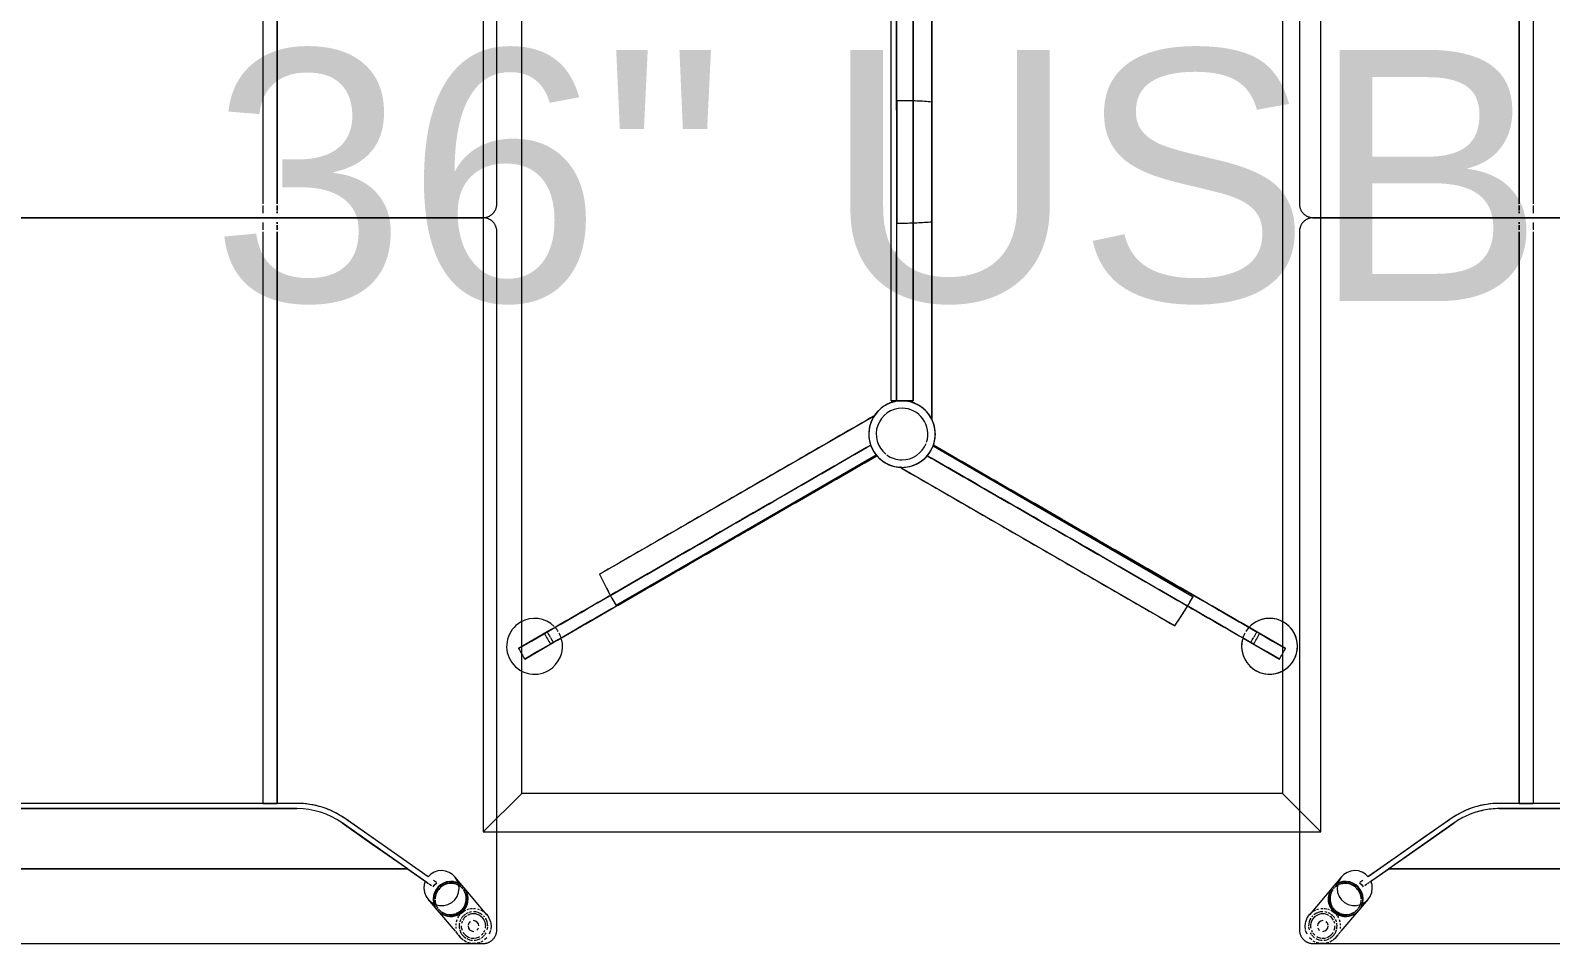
# Model space of a CAD drawing. Header units: inches. Extents: x -2349 to 1043, y -456 to 2193.
# Drawn here: x 753.6 to 808, y -105.2 to -72.5 of the extents above; entities that cross this region are included whole.
import ezdxf

# ---------------------------------------------------------------- set-up
doc = ezdxf.new("R2010")
doc.units = ezdxf.units.IN
doc.header["$MEASUREMENT"] = 0
doc.layers.add('A-ANNO-NOTE', color=131, linetype='Continuous', lineweight=30)
doc.layers.add('I-FURN', color=30, linetype='Continuous', lineweight=9)
doc.styles.add('Swis721 Lt BT', font='swissl.ttf', dxfattribs={"height": 9})

# ---------------------------------------------------------------- blocks, each defined once
blk = doc.blocks.new('HighTower_Tombolo_2SeatSofa - HT3620-V66-7TH FLOOR POWER _ SIGNAL')
at = {"layer": 'I-FURN'}
for p, q in [((-0.5, 13.752), (-25.5, 13.752)), ((22, 13.752), (0.5, 13.752)), ((25.5, 13.752), (22, 13.752)), ((0, 13.252), (0, 13.272)), ((0, 13.258), (0, 13.252)), ((0, 13.252), (0, -4.748)), ((0, -4.748), (0, 13.252)), ((24.966, 13.394), (24.004, 12.58)), ((24.757, 13.059), (24.777, 13.124)), ((24.793, 13.163), (24.841, 13.252)), ((24.889, 13.318), (24.951, 13.382)), ((24.951, 13.382), (25.01, 13.429)), ((25.275, 13.538), (25.369, 13.546)), ((25.369, 13.546), (25.5, 13.535)), ((25.528, 13.529), (25.663, 13.479)), ((25.788, 13.395), (25.866, 13.313)), ((25.907, 13.254), (25.944, 13.185)), ((25.959, 13.149), (25.989, 13.046)), ((26, -4.748), (26, 13.252)), ((23.991, 12.568), (23.61, 12.246)), ((24.041, 12.536), (24.027, 12.525)), ((24.739, 12.915), (24.743, 12.984)), ((24.78, 12.685), (24.759, 12.749)), ((24.85, 12.552), (24.799, 12.641)), ((24.925, 12.465), (24.852, 12.551)), ((25.874, 12.547), (25.788, 12.453)), ((25.944, 12.668), (25.889, 12.568)), ((25.989, 12.808), (25.959, 12.703)), ((25.996, 13.003), (25.996, 12.851)), ((24.812, 11.626), (25.559, 12.259)), ((25.008, 12.396), (24.951, 12.44)), ((25.076, 12.356), (25.018, 12.39)), ((25.219, 12.304), (25.135, 12.33)), ((25.336, 12.289), (25.279, 12.294)), ((25.459, 12.296), (25.394, 12.289)), ((25.569, 12.267), (25.676, 12.358)), ((25.681, 12.362), (25.773, 12.441)), ((25.771, 12.439), (25.682, 12.376)), ((25.788, 12.453), (25.773, 12.441)), ((23.816, 11.591), (23.741, 11.484)), ((23.816, 11.591), (23.741, 11.484)), ((24.418, 11.292), (24.798, 11.615)), ((24.762, 11.658), (24.775, 11.67)), ((23.603, 11.286), (21.521, 8.313)), ((23.603, 11.286), (22.845, 10.203)), ((23.073, 10.203), (23.798, 11.238)), ((23.317, 10.552), (23.763, 11.188)), ((23.763, 11.188), (23.798, 11.238)), ((23.806, 11.249), (23.847, 11.308)), ((23.806, 11.25), (23.847, 11.308)), ((23.863, 11.331), (23.915, 11.406)), ((23.863, 11.331), (23.916, 11.406)), ((23.317, 10.552), (21.674, 8.205)), ((23.317, -4.81), (23.317, 10.552)), ((23.317, 10.552), (23.317, -4.81)), ((21.562, 8.372), (21.521, 8.313)), ((21.674, 8.205), (21.791, 8.372)), ((20.978, 6.592), (20.978, -4.81)), ((20.978, 6.592), (20.978, 5.879)), ((21.166, -4.81), (21.166, 6.592)), ((21.166, 6.592), (21.166, -4.81)), ((-20.978, 5.879), (-0.5, 5.879)), ((-0.5, 5.879), (-20.978, 5.879)), ((-0.437, 5.879), (-0.262, 5.879)), ((-0.262, 5.879), (-0.437, 5.879)), ((-0.219, 5.879), (-0.165, 5.879)), ((-0.165, 5.879), (-0.219, 5.879)), ((0.165, 5.879), (0.219, 5.879)), ((0.219, 5.879), (0.165, 5.879)), ((0.262, 5.879), (0.438, 5.879)), ((0.438, 5.879), (0.262, 5.879)), ((0.5, 5.879), (20.978, 5.879)), ((20.978, 5.879), (0.5, 5.879)), ((20.978, 5.879), (20.978, 5.379)), ((20.978, 5.879), (20.978, 5.379)), ((20.978, 5.379), (20.978, 5.879)), ((-0.5, 5.379), (-20.978, 5.379)), ((-0.5, 5.379), (-20.978, 5.379)), ((-0.168, 5.379), (-0.437, 5.379)), ((-0.168, 5.379), (-0.437, 5.379)), ((0.438, 5.379), (0.168, 5.379)), ((0.438, 5.379), (0.168, 5.379)), ((20.978, 5.379), (0.5, 5.379)), ((20.978, 5.379), (0.5, 5.379)), ((20.978, 5.379), (20.978, -3.875))]:
    blk.add_line(p, q, dxfattribs=at)
at = {"layer": 'I-FURN', "flags": 128}
for points in [[(0, 13.272), (-0.002, 13.292), (-0.004, 13.312), (-0.006, 13.332), (-0.01, 13.352), (-0.014, 13.371), (-0.019, 13.391), (-0.025, 13.41), (-0.032, 13.429), (-0.039, 13.447), (-0.048, 13.465), (-0.057, 13.483), (-0.066, 13.501), (-0.076, 13.518), (-0.087, 13.535), (-0.099, 13.551), (-0.111, 13.567), (-0.124, 13.582), (-0.138, 13.597), (-0.152, 13.611), (-0.166, 13.625), (-0.181, 13.638), (-0.197, 13.65), (-0.213, 13.662), (-0.23, 13.673), (-0.247, 13.684), (-0.264, 13.693), (-0.282, 13.702), (-0.3, 13.711), (-0.319, 13.718), (-0.338, 13.725), (-0.357, 13.731), (-0.376, 13.737), (-0.395, 13.741), (-0.415, 13.745), (-0.435, 13.748), (-0.455, 13.75), (-0.475, 13.752), (-0.495, 13.752), (-0.5, 13.752)], [(0.5, 13.752), (0.48, 13.752), (0.46, 13.751), (0.44, 13.749), (0.42, 13.746), (0.401, 13.742), (0.381, 13.738), (0.362, 13.733), (0.343, 13.727), (0.324, 13.72), (0.305, 13.713), (0.287, 13.705), (0.269, 13.696), (0.252, 13.686), (0.234, 13.676), (0.218, 13.665), (0.201, 13.653), (0.186, 13.641), (0.17, 13.628), (0.156, 13.615), (0.141, 13.601), (0.128, 13.586), (0.115, 13.571), (0.102, 13.555), (0.09, 13.539), (0.079, 13.523), (0.069, 13.506), (0.059, 13.488), (0.05, 13.47), (0.042, 13.452), (0.034, 13.434), (0.027, 13.415), (0.021, 13.396), (0.016, 13.376), (0.011, 13.357), (0.007, 13.337), (0.004, 13.318), (0.002, 13.298), (0.001, 13.278), (0, 13.258)], [(26, 13.252), (26, 13.272), (25.998, 13.292), (25.996, 13.312), (25.994, 13.332), (25.99, 13.352), (25.986, 13.371), (25.981, 13.391), (25.975, 13.41), (25.968, 13.429), (25.961, 13.447), (25.952, 13.465), (25.943, 13.483), (25.934, 13.501), (25.924, 13.518), (25.913, 13.535), (25.901, 13.551), (25.889, 13.567), (25.876, 13.582), (25.862, 13.597), (25.848, 13.611), (25.834, 13.625), (25.819, 13.638), (25.803, 13.65), (25.787, 13.662), (25.77, 13.673), (25.753, 13.684), (25.736, 13.693), (25.718, 13.702), (25.7, 13.711), (25.681, 13.718), (25.662, 13.725), (25.643, 13.731), (25.624, 13.737), (25.605, 13.741), (25.585, 13.745), (25.565, 13.748), (25.545, 13.75), (25.525, 13.752), (25.505, 13.752), (25.5, 13.752)], [(25.013, 13.431), (25.076, 13.47), (25.219, 13.526), (25.268, 13.537)], [(24.754, 12.771), (24.743, 12.832), (24.74, 12.876)], [(24.014, 12.398), (23.876, 12.381), (23.744, 12.334), (23.626, 12.259), (23.526, 12.161), (23.45, 12.043), (23.402, 11.912), (23.383, 11.775), (23.396, 11.637), (23.438, 11.505), (23.508, 11.386), (23.603, 11.286)], [(24.014, 11.14), (24.165, 11.161), (24.307, 11.217), (24.432, 11.305), (24.533, 11.42), (24.604, 11.555), (24.64, 11.703), (24.64, 11.855), (24.604, 12.001), (24.533, 12.134), (24.432, 12.246), (24.307, 12.331), (24.165, 12.382), (24.014, 12.398)], [(23.962, 11.472), (23.886, 11.529), (23.82, 11.597)], [(23.763, 11.188), (23.886, 11.151), (24.014, 11.14)], [(22.845, 10.203), (22.205, 9.29), (21.562, 8.372)], [(21.791, 8.372), (22.434, 9.29), (23.073, 10.203)]]:
    blk.add_lwpolyline(points, dxfattribs=at)
at = {"layer": 'I-FURN'}
for centre, radius, start, end in [((25.369, 12.914), 0.511, 141.7483, 180), ((25.369, 12.914), 0.511, 141.7483, 180), ((25.369, 12.914), 0.437, 101.2053, 210), ((25.369, 12.914), 0.511, 128.7494, 135), ((25.369, 12.914), 0.511, 128.7494, 135), ((25.369, 12.914), 0.511, 90, 123.1414), ((25.369, 12.914), 0.511, 90, 123.1414), ((25.369, 12.914), 0.193, 90, 180), ((25.369, 12.914), 0.193, 90, 180), ((25.369, 12.914), 0.437, 90, 99.8313), ((25.369, 12.914), 0.437, 80.1687, 90), ((25.369, 12.914), 0.511, 73.7554, 86.029), ((25.369, 12.914), 0.511, 73.7554, 86.029), ((25.369, 12.914), 0.193, 37.8855, 68.3404), ((25.369, 12.914), 0.193, 37.8855, 68.3404), ((25.369, 12.914), 0.437, 59.3906, 69.2985), ((25.369, 12.914), 0.511, 53.0314, 61.7672), ((25.369, 12.914), 0.511, 53.0314, 61.7672), ((25.369, 12.914), 0.437, 41.42, 54.3222), ((25.369, 12.914), 0.511, 45, 50.6108), ((25.369, 12.914), 0.511, 45, 50.6108), ((25.369, 12.914), 0.437, 8.9324, 30), ((25.369, 12.914), 0.511, 34.981, 42.1316), ((25.369, 12.914), 0.511, 34.981, 42.1316), ((25.369, 12.914), 0.511, 16.0727, 29.745), ((25.369, 12.914), 0.511, 16.0727, 29.745), ((25.369, 12.914), 0.511, 188.099, 198.1111), ((25.369, 12.914), 0.511, 188.099, 198.1111), ((25.369, 12.914), 0.511, 201.5585, 212.1803), ((25.369, 12.914), 0.511, 201.5585, 212.1803), ((25.369, 12.914), 0.511, 214.5235, 225), ((25.369, 12.914), 0.511, 214.5235, 225), ((25.369, 12.914), 0.437, 215.7087, 241.5568), ((25.369, 12.914), 0.511, 226.662, 238.581), ((25.369, 12.914), 0.511, 226.662, 238.581), ((25.369, 12.914), 0.193, 216.5863, 260.7202), ((25.369, 12.914), 0.193, 216.5863, 260.7202), ((25.369, 12.914), 0.193, 270, 359.504), ((25.369, 12.914), 0.193, 270, 359.504), ((25.369, 12.914), 0.437, 301.2766, 318.58), ((25.369, 12.914), 0.511, 308.6473, 329.2594), ((25.369, 12.914), 0.511, 308.6473, 329.2594), ((25.369, 12.914), 0.437, 319.1346, 340.5537), ((25.369, 12.914), 0.437, 345.702, 4.5488), ((25.369, 12.914), 0.511, 332.2465, 356.3679), ((25.369, 12.914), 0.511, 332.2465, 356.3679), ((25.369, 12.914), 0.511, 2.6641, 14.2979), ((25.369, 12.914), 0.511, 2.6641, 14.2979), ((25.369, 12.914), 0.511, 242.3118, 253.4372), ((25.369, 12.914), 0.511, 242.3118, 253.4372), ((25.369, 12.914), 0.437, 247.4193, 258.8401), ((25.369, 12.914), 0.511, 258.2162, 268.3128), ((25.369, 12.914), 0.511, 258.2162, 268.3128), ((25.369, 12.914), 0.437, 270, 290.7015), ((25.369, 12.914), 0.511, 270, 282.2827), ((25.369, 12.914), 0.511, 270, 282.2827), ((25.369, 12.914), 0.511, 286.2446, 293.661), ((25.369, 12.914), 0.511, 286.2446, 293.661), ((25.369, 12.914), 0.511, 294.6262, 308.1211), ((25.369, 12.914), 0.511, 294.6262, 308.1211), ((23.978, 6.592), 3, 145, 180), ((23.978, 6.592), 2.812, 145, 180), ((23.978, 6.592), 2.812, 145, 180), ((23.978, 6.592), 3, 145, 156.6667), ((23.978, 6.592), 3, 156.6667, 180)]:
    blk.add_arc(centre, radius, start, end, dxfattribs=at)
for centre, major_axis, start_param, end_param in [((24.394, 12.092), (-0.404, 0.477), 0.090235, 0.176617), ((24.394, 12.092), (-0.404, 0.477), 5.588023, 6.373421), ((24.408, 12.103), (-0.404, 0.477), 0, 0.090235), ((24.408, 12.103), (-0.404, 0.477), 5.588023, 6.283185), ((24.408, 12.103), (-0.367, 0.433), 0, 0.090235), ((24.394, 12.092), (-0.367, 0.433), 5.588023, 6.203581), ((24.408, 12.103), (-0.367, 0.433), 5.588023, 6.204278), ((24.394, 12.092), (-0.404, 0.477), 3.231828, 5.588023), ((24.394, 12.092), (-0.367, 0.433), 5.487352, 5.588023), ((24.408, 12.103), (-0.404, 0.477), 3.231828, 5.588023), ((24.408, 12.103), (-0.367, 0.433), 5.479416, 5.588023), ((24.394, 12.092), (-0.367, 0.433), 5.273098, 5.460273), ((24.408, 12.103), (-0.367, 0.433), 5.264608, 5.460592), ((24.394, 12.092), (-0.367, 0.433), 5.050468, 5.237151), ((24.408, 12.103), (-0.367, 0.433), 5.043978, 5.23962), ((24.394, 12.092), (-0.367, 0.433), 4.822752, 5.011579), ((24.408, 12.103), (-0.367, 0.433), 4.819813, 5.016945), ((24.394, 12.092), (-0.404, 0.477), 0.656157, 0.875634), ((24.394, 12.092), (-0.404, 0.477), 0.909427, 2.44643), ((24.408, 12.103), (-0.404, 0.477), 0.691956, 0.875634), ((24.408, 12.103), (-0.404, 0.477), 0.875634, 2.44643), ((24.394, 12.092), (-0.404, 0.477), 0.382364, 0.623225), ((24.408, 12.103), (-0.404, 0.477), 0.41795, 0.656688), ((24.394, 12.092), (-0.367, 0.433), 0.738413, 1.601178), ((24.394, 12.092), (-0.367, 0.433), 0.435652, 0.686089), ((24.408, 12.103), (-0.367, 0.433), 0.777808, 0.875634), ((24.408, 12.103), (-0.367, 0.433), 0.898356, 1.657835), ((24.408, 12.103), (-0.367, 0.433), 0.474812, 0.722913), ((24.394, 12.092), (-0.404, 0.477), 0.230177, 0.326184), ((24.408, 12.103), (-0.404, 0.477), 0.235754, 0.326978), ((24.394, 12.092), (-0.367, 0.433), 0.166521, 0.415666), ((24.408, 12.103), (-0.367, 0.433), 0.171486, 0.452287), ((24.394, 12.092), (-0.367, 0.433), 0, 0.090235), ((24.394, 12.092), (-0.367, 0.433), 4.406863, 4.786184), ((24.408, 12.103), (-0.367, 0.433), 4.398106, 4.794783), ((24.394, 12.092), (-0.367, 0.433), 3.405917, 4.152128), ((24.394, 12.092), (-0.367, 0.433), 4.183702, 4.372562), ((24.408, 12.103), (-0.367, 0.433), 4.177275, 4.375076), ((24.408, 12.103), (-0.367, 0.433), 3.659511, 3.82876), ((24.408, 12.103), (-0.367, 0.433), 3.91525, 4.156076), ((24.408, 12.103), (-0.367, 0.433), 1.661032, 2.419186), ((24.394, 12.092), (-0.367, 0.433), 1.727795, 2.44643), ((24.394, 12.092), (-0.404, 0.477), 2.44643, 2.559139), ((24.408, 12.103), (-0.404, 0.477), 2.44643, 2.529093), ((24.408, 12.103), (-0.367, 0.433), 2.499957, 2.686776), ((24.394, 12.092), (-0.367, 0.433), 2.534061, 2.77677), ((24.408, 12.103), (-0.404, 0.477), 2.549159, 2.884635), ((24.394, 12.092), (-0.404, 0.477), 2.577771, 2.892891), ((24.408, 12.103), (-0.367, 0.433), 2.832991, 2.933813), ((24.394, 12.092), (-0.367, 0.433), 2.859182, 2.945464), ((24.394, 12.092), (-0.367, 0.433), 2.97807, 3.081471), ((24.408, 12.103), (-0.367, 0.433), 2.972225, 3.069886), ((24.394, 12.092), (-0.404, 0.477), 2.954906, 3.11446), ((24.408, 12.103), (-0.404, 0.477), 2.949802, 3.116195), ((24.394, 12.092), (-0.367, 0.433), 3.141593, 3.349499), ((24.408, 12.103), (-0.367, 0.433), 3.141593, 3.231828), ((24.394, 12.092), (-0.404, 0.477), 3.141593, 3.231828), ((24.408, 12.103), (-0.367, 0.433), 3.231828, 3.364435), ((24.408, 12.103), (-0.404, 0.477), 3.141593, 3.231828), ((24.408, 12.103), (-0.367, 0.433), 3.411834, 3.575747)]:
    blk.add_ellipse(centre, major_axis=major_axis, ratio=0.984702, start_param=start_param, end_param=end_param, dxfattribs=at)
blk = doc.blocks.new('HighTower_Tombolo_2SeatSofa - HT3620-V67-7TH FLOOR POWER _ SIGNAL')
at = {"layer": 'I-FURN'}
for p, q in [((0, 4.748), (0, -12.987)), ((0, -12.987), (0, 4.748)), ((20.978, 4.81), (20.978, -6.592)), ((21.166, 4.81), (21.166, -6.592)), ((21.166, -6.592), (21.166, 4.81)), ((23.317, -10.552), (23.317, 4.81)), ((23.317, 4.81), (23.317, -10.552)), ((26, -13.252), (26, 4.748)), ((20.978, 3.875), (20.978, -5.379)), ((-20.978, -5.379), (-0.5, -5.379)), ((-20.978, -5.379), (-0.5, -5.379)), ((-0.437, -5.379), (-0.168, -5.379)), ((-0.437, -5.379), (-0.168, -5.379)), ((0.168, -5.379), (0.438, -5.379)), ((0.168, -5.379), (0.438, -5.379)), ((0.5, -5.379), (20.978, -5.379)), ((0.5, -5.379), (20.978, -5.379)), ((20.978, -5.379), (20.978, -5.879)), ((20.978, -5.879), (20.978, -5.379)), ((20.978, -5.379), (20.978, -5.879)), ((-0.5, -5.879), (-20.978, -5.879)), ((-20.978, -5.879), (-0.5, -5.879)), ((-0.262, -5.879), (-0.437, -5.879)), ((-0.437, -5.879), (-0.262, -5.879)), ((-0.165, -5.879), (-0.219, -5.879)), ((-0.219, -5.879), (-0.165, -5.879)), ((0.219, -5.879), (0.165, -5.879)), ((0.165, -5.879), (0.219, -5.879)), ((0.438, -5.879), (0.262, -5.879)), ((0.262, -5.879), (0.438, -5.879)), ((20.978, -5.879), (0.5, -5.879)), ((0.5, -5.879), (20.978, -5.879)), ((20.978, -5.879), (20.978, -6.592)), ((21.521, -8.313), (23.603, -11.286)), ((21.521, -8.313), (21.562, -8.372)), ((21.674, -8.205), (23.317, -10.552)), ((21.791, -8.372), (21.674, -8.205)), ((22.845, -10.203), (23.586, -11.262)), ((23.798, -11.238), (23.073, -10.203)), ((23.763, -11.188), (23.317, -10.552)), ((23.798, -11.238), (23.763, -11.188)), ((23.847, -11.308), (23.814, -11.262)), ((23.847, -11.308), (23.815, -11.262)), ((23.915, -11.406), (23.863, -11.331)), ((23.916, -11.406), (23.863, -11.331)), ((24.798, -11.615), (24.418, -11.292)), ((23.741, -11.484), (23.816, -11.591)), ((23.741, -11.484), (23.816, -11.591)), ((24.775, -11.67), (24.762, -11.658)), ((25.559, -12.259), (24.812, -11.626)), ((23.61, -12.246), (23.991, -12.568)), ((24.027, -12.525), (24.041, -12.536)), ((24.852, -12.551), (24.925, -12.465)), ((24.951, -12.44), (25.008, -12.396)), ((25.018, -12.39), (25.076, -12.356)), ((25.135, -12.33), (25.219, -12.304)), ((25.279, -12.294), (25.336, -12.289)), ((25.394, -12.289), (25.459, -12.296)), ((25.676, -12.358), (25.569, -12.267)), ((25.773, -12.441), (25.681, -12.362)), ((25.682, -12.376), (25.771, -12.439)), ((25.773, -12.441), (25.788, -12.453)), ((25.788, -12.453), (25.874, -12.547)), ((0, -12.987), (0, -13.252)), ((0, -13.252), (0, -12.987)), ((24.004, -12.58), (24.966, -13.394)), ((24.743, -12.984), (24.739, -12.915)), ((24.74, -12.876), (24.743, -12.832)), ((24.743, -12.832), (24.754, -12.771)), ((24.777, -13.124), (24.757, -13.059)), ((24.759, -12.749), (24.78, -12.685)), ((24.799, -12.641), (24.85, -12.552)), ((25.889, -12.568), (25.944, -12.668)), ((25.959, -12.703), (25.989, -12.808)), ((25.989, -13.046), (25.959, -13.149)), ((25.996, -12.851), (25.996, -13.003)), ((24.841, -13.252), (24.793, -13.163)), ((24.951, -13.382), (24.889, -13.318)), ((25.01, -13.429), (24.951, -13.382)), ((25.369, -13.546), (25.275, -13.538)), ((25.5, -13.535), (25.369, -13.546)), ((25.663, -13.479), (25.528, -13.529)), ((25.866, -13.313), (25.788, -13.395)), ((25.944, -13.185), (25.907, -13.254)), ((-25.5, -13.752), (-0.5, -13.752)), ((0.5, -13.752), (22, -13.752)), ((22, -13.752), (25.5, -13.752))]:
    blk.add_line(p, q, dxfattribs=at)
at = {"layer": 'I-FURN', "flags": 128}
for points in [[(21.562, -8.372), (22.205, -9.29), (22.845, -10.203)], [(23.073, -10.203), (22.434, -9.29), (21.791, -8.372)], [(23.603, -11.286), (23.508, -11.386), (23.438, -11.505), (23.396, -11.637), (23.383, -11.775), (23.402, -11.912), (23.45, -12.043), (23.526, -12.161), (23.626, -12.259), (23.744, -12.334), (23.876, -12.381), (24.014, -12.398)], [(24.014, -11.14), (23.886, -11.151), (23.763, -11.188)], [(24.014, -12.398), (24.165, -12.382), (24.307, -12.331), (24.432, -12.246), (24.533, -12.134), (24.604, -12.001), (24.64, -11.855), (24.64, -11.703), (24.604, -11.555), (24.533, -11.42), (24.432, -11.305), (24.307, -11.217), (24.165, -11.161), (24.014, -11.14)], [(23.82, -11.597), (23.886, -11.529), (23.962, -11.472)], [(-0.5, -13.752), (-0.48, -13.752), (-0.46, -13.751), (-0.44, -13.749), (-0.42, -13.746), (-0.401, -13.742), (-0.381, -13.738), (-0.362, -13.733), (-0.343, -13.727), (-0.324, -13.72), (-0.305, -13.713), (-0.287, -13.705), (-0.269, -13.696), (-0.252, -13.686), (-0.234, -13.676), (-0.218, -13.665), (-0.201, -13.653), (-0.186, -13.641), (-0.17, -13.628), (-0.156, -13.615), (-0.141, -13.601), (-0.128, -13.586), (-0.115, -13.571), (-0.102, -13.555), (-0.09, -13.539), (-0.079, -13.523), (-0.069, -13.506), (-0.059, -13.488), (-0.05, -13.47), (-0.042, -13.452), (-0.034, -13.434), (-0.027, -13.415), (-0.021, -13.396), (-0.016, -13.376), (-0.011, -13.357), (-0.007, -13.337), (-0.004, -13.318), (-0.002, -13.298), (-0.001, -13.278), (0, -13.258), (0, -13.252)], [(0, -13.252), (0, -13.272), (0.002, -13.292), (0.004, -13.312), (0.006, -13.332), (0.01, -13.352), (0.014, -13.371), (0.019, -13.391), (0.025, -13.41), (0.032, -13.429), (0.039, -13.447), (0.048, -13.465), (0.057, -13.483), (0.066, -13.501), (0.076, -13.518), (0.087, -13.535), (0.099, -13.551), (0.111, -13.567), (0.124, -13.582), (0.138, -13.597), (0.152, -13.611), (0.166, -13.625), (0.181, -13.638), (0.197, -13.65), (0.213, -13.662), (0.23, -13.673), (0.247, -13.684), (0.264, -13.693), (0.282, -13.702), (0.3, -13.711), (0.319, -13.718), (0.338, -13.725), (0.357, -13.731), (0.376, -13.737), (0.395, -13.741), (0.415, -13.745), (0.435, -13.748), (0.455, -13.75), (0.475, -13.752), (0.495, -13.752), (0.5, -13.752)], [(25.268, -13.537), (25.219, -13.526), (25.076, -13.47), (25.013, -13.431)], [(25.5, -13.752), (25.52, -13.752), (25.54, -13.751), (25.56, -13.749), (25.58, -13.746), (25.599, -13.742), (25.619, -13.738), (25.638, -13.733), (25.657, -13.727), (25.676, -13.72), (25.695, -13.713), (25.713, -13.705), (25.731, -13.696), (25.748, -13.686), (25.766, -13.676), (25.782, -13.665), (25.799, -13.653), (25.814, -13.641), (25.83, -13.628), (25.844, -13.615), (25.859, -13.601), (25.872, -13.586), (25.885, -13.571), (25.898, -13.555), (25.91, -13.539), (25.921, -13.523), (25.931, -13.506), (25.941, -13.488), (25.95, -13.47), (25.958, -13.452), (25.966, -13.434), (25.973, -13.415), (25.979, -13.396), (25.984, -13.376), (25.989, -13.357), (25.993, -13.337), (25.996, -13.318), (25.998, -13.298), (25.999, -13.278), (26, -13.258), (26, -13.252)]]:
    blk.add_lwpolyline(points, dxfattribs=at)
at = {"layer": 'I-FURN'}
for centre, radius, start, end in [((23.978, -6.592), 3, 180, 215), ((23.978, -6.592), 3, 180, 191.6667), ((23.978, -6.592), 2.813, 180, 203.3333), ((23.978, -6.592), 2.813, 180, 191.6667), ((23.978, -6.592), 3, 191.6667, 215), ((23.978, -6.592), 2.813, 191.6667, 203.3333), ((23.978, -6.592), 2.812, 203.3333, 215), ((23.978, -6.592), 2.813, 203.3333, 215), ((25.369, -12.914), 0.511, 121.419, 133.338), ((25.369, -12.914), 0.511, 121.419, 133.338), ((25.369, -12.914), 0.511, 106.5628, 117.6882), ((25.369, -12.914), 0.511, 106.5628, 117.6882), ((25.369, -12.914), 0.437, 101.1599, 112.5807), ((25.369, -12.914), 0.511, 91.6872, 101.7838), ((25.369, -12.914), 0.511, 91.6872, 101.7838), ((25.369, -12.914), 0.511, 77.7173, 90), ((25.369, -12.914), 0.511, 77.7173, 90), ((25.369, -12.914), 0.437, 69.2985, 90), ((25.369, -12.914), 0.511, 66.339, 73.7554), ((25.369, -12.914), 0.511, 66.339, 73.7554), ((25.369, -12.914), 0.511, 51.8789, 65.3738), ((25.369, -12.914), 0.511, 51.8789, 65.3738), ((25.369, -12.914), 0.511, 45, 51.3527), ((25.369, -12.914), 0.511, 45, 51.3527), ((25.369, -12.914), 0.511, 180, 218.2517), ((25.369, -12.914), 0.511, 180, 218.2517), ((25.369, -12.914), 0.511, 161.8889, 171.901), ((25.369, -12.914), 0.511, 161.8889, 171.901), ((25.369, -12.914), 0.511, 147.8197, 158.4415), ((25.369, -12.914), 0.511, 147.8197, 158.4415), ((25.369, -12.914), 0.437, 150, 210), ((25.369, -12.914), 0.511, 135, 145.4765), ((25.369, -12.914), 0.511, 135, 145.4765), ((25.369, -12.914), 0.437, 118.4432, 144.2913), ((25.369, -12.914), 0.193, 180, 270), ((25.369, -12.914), 0.193, 180, 270), ((25.369, -12.914), 0.193, 99.2798, 143.4137), ((25.369, -12.914), 0.193, 99.2798, 143.4137), ((25.369, -12.914), 0.193, 0.496, 90), ((25.369, -12.914), 0.193, 0.496, 90), ((25.369, -12.914), 0.193, 291.6596, 322.1145), ((25.369, -12.914), 0.193, 291.6596, 322.1145), ((25.369, -12.914), 0.437, 41.42, 58.7234), ((25.369, -12.914), 0.437, 19.4463, 40.8654), ((25.369, -12.914), 0.511, 30.7406, 45), ((25.369, -12.914), 0.511, 30.7406, 45), ((25.369, -12.914), 0.437, 330, 351.0676), ((25.369, -12.914), 0.437, 355.4512, 14.298), ((25.369, -12.914), 0.511, 330.255, 343.9273), ((25.369, -12.914), 0.511, 330.255, 343.9273), ((25.369, -12.914), 0.511, 3.6321, 27.7535), ((25.369, -12.914), 0.511, 3.6321, 27.7535), ((25.369, -12.914), 0.511, 345.7021, 357.3359), ((25.369, -12.914), 0.511, 345.7021, 357.3359), ((25.369, -12.914), 0.437, 210, 258.7947), ((25.369, -12.914), 0.511, 225, 231.2506), ((25.369, -12.914), 0.511, 225, 231.2506), ((25.369, -12.914), 0.511, 236.8586, 270), ((25.369, -12.914), 0.511, 236.8586, 270), ((25.369, -12.914), 0.437, 260.1687, 270), ((25.369, -12.914), 0.437, 270, 279.8313), ((25.369, -12.914), 0.511, 273.971, 286.2446), ((25.369, -12.914), 0.511, 273.971, 286.2446), ((25.369, -12.914), 0.437, 290.7015, 300.6094), ((25.369, -12.914), 0.511, 298.2328, 306.9686), ((25.369, -12.914), 0.511, 298.2328, 306.9686), ((25.369, -12.914), 0.437, 305.6778, 318.58), ((25.369, -12.914), 0.511, 309.3892, 315), ((25.369, -12.914), 0.511, 309.3892, 315), ((25.369, -12.914), 0.511, 317.8684, 325.019), ((25.369, -12.914), 0.511, 317.8684, 325.019)]:
    blk.add_arc(centre, radius, start, end, dxfattribs=at)
for centre, major_axis, start_param, end_param in [((24.394, -12.092), (0.404, 0.477), 0.695163, 2.232166), ((24.408, -12.103), (0.404, 0.477), 0.695163, 2.265959), ((24.394, -12.092), (0.367, 0.433), 1.540414, 2.403179), ((24.408, -12.103), (0.367, 0.433), 1.483758, 2.243236), ((24.408, -12.103), (0.367, 0.433), 0.722406, 1.480561), ((24.394, -12.092), (0.367, 0.433), 0.695163, 1.413798), ((24.394, -12.092), (0.404, 0.477), 3.836755, 6.19295), ((24.408, -12.103), (0.404, 0.477), 3.836755, 6.19295), ((24.394, -12.092), (0.404, 0.477), 0.582454, 0.695163), ((24.408, -12.103), (0.404, 0.477), 0.6125, 0.695163), ((24.408, -12.103), (0.367, 0.433), 0.454816, 0.641636), ((24.394, -12.092), (0.367, 0.433), 0.364823, 0.607531), ((24.408, -12.103), (0.404, 0.477), 0.256958, 0.592434), ((24.394, -12.092), (0.404, 0.477), 0.248702, 0.563822), ((24.394, -12.092), (0.367, 0.433), 0.196129, 0.28241), ((24.408, -12.103), (0.367, 0.433), 0.20778, 0.308602), ((24.394, -12.092), (0.367, 0.433), 0.060122, 0.163522), ((24.408, -12.103), (0.367, 0.433), 0.071706, 0.169368), ((24.394, -12.092), (0.404, 0.477), 0.027133, 0.186687), ((24.408, -12.103), (0.404, 0.477), 0.025397, 0.191791), ((24.394, -12.092), (0.367, 0.433), 6.19295, 6.283185), ((24.408, -12.103), (0.367, 0.433), 6.19295, 6.283185), ((24.394, -12.092), (0.404, 0.477), 6.19295, 6.283185), ((24.394, -12.092), (0.367, 0.433), 6.075279, 6.19295), ((24.408, -12.103), (0.404, 0.477), 6.19295, 6.283185), ((24.408, -12.103), (0.367, 0.433), 6.060343, 6.19295), ((24.394, -12.092), (0.367, 0.433), 5.27265, 6.018861), ((24.408, -12.103), (0.367, 0.433), 5.849031, 6.012944), ((24.408, -12.103), (0.367, 0.433), 5.596018, 5.765267), ((24.394, -12.092), (0.404, 0.477), 2.265959, 2.485436), ((24.408, -12.103), (0.404, 0.477), 2.265959, 2.449637), ((24.394, -12.092), (0.404, 0.477), 2.518368, 2.759229), ((24.408, -12.103), (0.404, 0.477), 2.484905, 2.723643), ((24.394, -12.092), (0.367, 0.433), 2.455503, 2.70594), ((24.408, -12.103), (0.367, 0.433), 2.265959, 2.363785), ((24.408, -12.103), (0.367, 0.433), 2.41868, 2.666781), ((24.394, -12.092), (0.404, 0.477), 2.815409, 2.911415), ((24.408, -12.103), (0.404, 0.477), 2.814615, 2.905839), ((24.394, -12.092), (0.367, 0.433), 2.725926, 2.975072), ((24.408, -12.103), (0.367, 0.433), 2.689306, 2.970107), ((24.394, -12.092), (0.404, 0.477), 2.964976, 3.051357), ((24.394, -12.092), (0.367, 0.433), 3.051357, 3.141593), ((24.408, -12.103), (0.367, 0.433), 3.051357, 3.141593), ((24.394, -12.092), (0.367, 0.433), 4.413199, 4.602026), ((24.408, -12.103), (0.367, 0.433), 4.407833, 4.604965), ((24.394, -12.092), (0.367, 0.433), 4.638594, 5.017915), ((24.408, -12.103), (0.367, 0.433), 4.629995, 5.026672), ((24.394, -12.092), (0.367, 0.433), 5.052216, 5.241076), ((24.408, -12.103), (0.367, 0.433), 5.049702, 5.247503), ((24.408, -12.103), (0.367, 0.433), 5.268702, 5.509528), ((24.394, -12.092), (0.404, 0.477), 3.051357, 3.836755), ((24.408, -12.103), (0.404, 0.477), 3.051357, 3.141593), ((24.408, -12.103), (0.404, 0.477), 3.141593, 3.836755), ((24.394, -12.092), (0.367, 0.433), 3.221197, 3.836755), ((24.408, -12.103), (0.367, 0.433), 3.2205, 3.836755), ((24.394, -12.092), (0.367, 0.433), 3.836755, 3.937426), ((24.408, -12.103), (0.367, 0.433), 3.836755, 3.945362), ((24.394, -12.092), (0.367, 0.433), 3.964505, 4.15168), ((24.408, -12.103), (0.367, 0.433), 3.964186, 4.16017), ((24.394, -12.092), (0.367, 0.433), 4.187627, 4.37431), ((24.408, -12.103), (0.367, 0.433), 4.185158, 4.3808)]:
    blk.add_ellipse(centre, major_axis=major_axis, ratio=0.984702, start_param=start_param, end_param=end_param, dxfattribs=at)
blk = doc.blocks.new('HighTower_Spinal_MultiPurpose_Rectangle_SM - HighTower_Spinal_MultiPurpose_Rectangle_SM-V68-7TH FLOOR POWER _ SIGNAL')
at = {"layer": 'I-FURN'}
for p, q in [((-18.561, 18.723), (-18.561, -11.277)), ((-18.561, 18.723), (-18.561, -11.277)), ((-18.561, 18.723), (-17.187, 17.349)), ((29.439, 18.723), (-18.561, 18.723)), ((29.439, 18.723), (-18.561, 18.723)), ((-11.397, 16.434), (-11.989, 17.459)), ((-17.187, -9.903), (-17.187, 17.349)), ((-17.187, 17.349), (28.066, 17.349)), ((-12.368, 17.24), (-11.776, 16.215)), ((-9.331, 14.558), (-3.654, 4.714)), ((-5.061, 4.647), (-10.446, 13.969)), ((-5.061, 4.647), (-5.061, 4.647)), ((-3.654, 4.714), (-3.657, 4.716)), ((-3.136, 3.92), (7.63, 3.912)), ((-3.12, 3.92), (-3.12, 4.117)), ((-3.12, 4.117), (-3.12, 3.92)), ((-3.12, 4.117), (13.999, 4.117)), ((-3.12, 4.117), (13.999, 4.117)), ((-3.12, 3.328), (-3.12, 3.92)), ((-3.12, 3.92), (-3.12, 3.328)), ((3.249, 3.912), (14.015, 3.92)), ((-11.178, -6.047), (-5.541, 3.723)), ((-5.499, 3.796), (-5.541, 3.723)), ((-5.541, 3.723), (-5.499, 3.795)), ((-5.499, 3.795), (-5.499, 3.796)), ((3.256, 3.328), (-3.12, 3.328)), ((-3.12, 3.328), (3.256, 3.328)), ((7.623, 3.328), (3.256, 3.328)), ((3.256, 3.328), (7.623, 3.328)), ((13.999, 3.328), (7.623, 3.328)), ((7.623, 3.328), (13.999, 3.328)), ((-4.737, 2.61), (-10.137, -6.702)), ((-4.736, 2.611), (-4.737, 2.61)), ((-3.777, 2.656), (-3.781, 2.654)), ((7.584, 2.656), (-3.777, 2.656)), ((14.656, 2.656), (3.295, 2.656)), ((-11.776, -8.769), (-12.368, -9.794)), ((-11.989, -10.013), (-11.397, -8.988)), ((-18.561, -11.277), (-17.187, -9.903)), ((28.066, -9.903), (-17.187, -9.903)), ((-18.561, -11.277), (29.439, -11.277)), ((-18.561, -11.277), (29.439, -11.277))]:
    blk.add_line(p, q, dxfattribs=at)
at = {"layer": 'I-FURN', "flags": 128}
for points in [[(-11.989, 17.459), (-11.723, 16.997), (-11.456, 16.536)], [(-11.835, 16.318), (-12.101, 16.779), (-12.368, 17.24)], [(-12.368, -9.794), (-12.101, -9.333), (-11.835, -8.872)], [(-11.456, -9.091), (-11.723, -9.552), (-11.989, -10.013)]]:
    blk.add_lwpolyline(points, dxfattribs=at)
at = {"layer": 'I-FURN'}
for centre, radius, start, end in [((-11.912, 16.888), 1, 30, 210), ((-11.912, 16.888), 1, 30, 210), ((-4.311, 3.723), 15.736, 119.2051, 120.7981), ((-4.311, 3.723), 15.736, 119.2051, 120.0016), ((-4.311, 3.723), 15.736, 120.0063, 120.7981), ((-11.912, 16.888), 1, 315, 30), ((-11.912, 16.888), 1, 315, 30), ((-11.912, 16.888), 1, 210, 285), ((-11.912, 16.888), 1, 210, 285), ((-4.311, 3.723), 14.671, 119.1474, 120.856), ((-4.311, 3.723), 14.553, 119.1404, 119.9668), ((-4.311, 3.723), 14.553, 120.0423, 120.863), ((-11.912, 16.888), 1, 287.3226, 297.8222), ((-11.912, 16.888), 1, 287.3226, 297.8222), ((-11.912, 16.888), 1, 302.1786, 312.6782), ((-11.912, 16.888), 1, 302.1786, 312.6782), ((-4.311, 3.723), 11.942, 114.8592, 120.913), ((-4.311, 3.723), 11.942, 117.8861, 120.913), ((-4.311, 3.723), 11.942, 114.8592, 117.878), ((-4.311, 3.723), 1.191, 37.1288, 140.7768), ((-4.311, 3.723), 1.191, 95.7504, 107.3205), ((-4.311, 3.723), 1.191, 56.6538, 104.9305), ((-4.311, 3.723), 1.191, 82.0718, 95.7504), ((-4.311, 3.723), 1.191, 73.1978, 82.0718), ((-4.311, 3.723), 1.191, 144.8729, 180), ((-4.311, 3.723), 1.191, 129.0527, 176.52), ((-4.311, 3.723), 1.191, 140.9189, 152.7675), ((-4.311, 3.723), 1.191, 147.0597, 152.7928), ((-4.311, 3.723), 1.191, 142.9525, 147.0597), ((-4.311, 3.723), 1.191, 129.0538, 140.9107), ((-4.311, 3.723), 1.191, 134.8032, 140.9264), ((-4.311, 3.723), 1.191, 130.6033, 134.8032), ((-4.311, 3.723), 1.191, 104.9305, 129.0689), ((-4.311, 3.723), 1.191, 109.429, 128.8706), ((-4.311, 3.723), 0.925, 0, 140.7768), ((-4.311, 3.723), 1.191, 56.4207, 71.1773), ((-4.311, 3.72), 1.191, 9.6758, 56.5419), ((-4.311, 3.72), 1.191, 44.9661, 56.5271), ((-4.311, 3.723), 1.191, 49.7357, 54.7145), ((-4.311, 3.723), 1.191, 44.7377, 49.7357), ((-4.311, 3.72), 1.191, 33.2027, 44.8375), ((-4.311, 3.723), 1.191, 37.0891, 41.0359), ((-4.311, 3.723), 1.191, 0, 35.1818), ((-4.311, 3.72), 1.191, 21.4393, 33.1141), ((-4.311, 3.723), 1.191, 30.1796, 32.9958), ((-4.311, 3.723), 1.191, 171.4436, 180), ((-4.311, 3.723), 1.191, 164.6526, 176.4811), ((-4.311, 3.723), 1.191, 167.6508, 171.4436), ((-4.311, 3.723), 1.191, 152.7856, 164.6243), ((-4.311, 3.723), 1.191, 159.2647, 164.659), ((-4.311, 3.723), 1.191, 155.3017, 159.2647), ((-4.311, 3.723), 0.925, 144, 180), ((-4.311, 3.723), 1.191, 24.4459, 30.1796), ((-4.311, 3.723), 1.191, 16.9493, 24.4459), ((-4.311, 3.72), 1.191, 9.6759, 21.3938), ((-4.311, 3.723), 1.191, 13.6786, 16.9493), ((-4.311, 3.723), 1.191, 360, 11.799), ((-4.311, 3.723), 1.191, 0, 9.5344), ((15.189, 3.723), 11.942, 179.092, 180), ((15.189, 3.723), 11.942, 179.092, 179.3456), ((-4.311, 3.723), 11.942, 0.6544, 0.908), ((-4.311, 3.723), 11.942, 0, 0.908), ((-4.311, 3.723), 1.191, 176.4947, 178.2473), ((-4.311, 3.723), 1.191, 178.2473, 180), ((-4.311, 3.723), 1.191, 180, 249.035), ((-4.311, 3.723), 1.191, 180, 216), ((-4.311, 3.723), 1.191, 180, 192.3492), ((-4.311, 3.723), 1.191, 192.3492, 204.6983), ((-4.311, 3.723), 0.925, 180, 248.9124), ((-4.311, 3.723), 0.925, 252, 360), ((-4.311, 3.723), 1.191, 288.568, 360), ((-4.311, 3.723), 1.191, 296.575, 360), ((-4.311, 3.723), 1.191, 332.6427, 346.3214), ((-4.311, 3.723), 1.191, 346.3214, 360), ((15.189, 3.723), 11.942, 179.6148, 180), ((15.189, 3.723), 11.942, 180, 182.5627), ((15.189, 3.723), 11.942, 180, 185.1253), ((-4.311, 3.723), 11.942, 354.8747, 0), ((-4.311, 3.723), 11.942, 357.4373, 360), ((-4.311, 3.723), 11.942, 360, 0.3852), ((-4.311, 3.723), 1.191, 204.6983, 229.3967), ((-4.311, 3.723), 1.191, 216, 246.3625), ((-4.311, 3.723), 1.191, 229.3967, 248.7389), ((-4.311, 3.723), 1.191, 293.0648, 322.9401), ((-4.311, 3.723), 1.191, 325.3051, 332.6427), ((15.189, 3.723), 11.942, 182.5669, 185.1253), ((-4.311, 3.723), 11.942, 354.8747, 357.4331), ((-4.31, 3.722), 1.192, 249.0107, 296.5422), ((-4.31, 3.722), 1.192, 249.0218, 260.8501), ((-4.311, 3.723), 1.191, 252.6151, 287.5713), ((-4.311, 3.723), 1.191, 252.6795, 263.2428), ((-4.31, 3.722), 1.192, 260.8931, 272.6783), ((-4.311, 3.723), 1.191, 264.2496, 266.4723), ((-4.311, 3.723), 1.191, 266.4723, 276.3528), ((-4.31, 3.722), 1.192, 272.7776, 284.5066), ((-4.311, 3.723), 1.191, 279.9128, 284.6921), ((-4.31, 3.722), 1.192, 284.6646, 296.3348), ((-4.311, 3.723), 11.942, 234.8985, 237.8405), ((-4.311, 3.723), 11.942, 234.8985, 240.8006), ((-4.311, 3.723), 11.942, 237.8495, 240.8006), ((-11.912, -9.442), 1, 75, 210), ((-11.912, -9.442), 1, 75, 165), ((-11.912, -9.442), 1, 62.1778, 72.6774), ((-11.912, -9.442), 1, 62.1778, 72.6774), ((-11.912, -9.442), 1, 47.3218, 57.8214), ((-11.912, -9.442), 1, 47.3218, 57.8214), ((-11.912, -9.442), 1, 165, 210), ((-11.912, -9.442), 1, 210, 30), ((-11.912, -9.442), 1, 270, 30), ((-4.311, 3.723), 14.671, 239.144, 240.8526), ((-4.311, 3.723), 14.553, 239.137, 239.9635), ((-4.311, 3.723), 14.553, 240.039, 240.8596), ((-11.912, -9.442), 1, 30, 45), ((-11.912, -9.442), 1, 30, 45), ((-4.311, 3.723), 15.736, 239.2019, 239.9984), ((-4.311, 3.723), 15.736, 239.2019, 240.7949), ((-11.912, -9.442), 1, 210, 270), ((-4.311, 3.723), 15.736, 240.0027, 240.7949)]:
    blk.add_arc(centre, radius, start, end, dxfattribs=at)
for points in [[(-11.456, 16.536), (-11.006, 15.757), (-10.556, 14.978), (-10.106, 14.198)], [(-10.106, 14.198), (-10.537, 14.943), (-10.967, 15.689), (-11.397, 16.434)], [(-5.085, 4.627), (-5.536, 5.406), (-6.436, 6.965), (-7.786, 9.303), (-9.135, 11.641), (-10.485, 13.98), (-11.385, 15.538), (-11.835, 16.318)], [(-7.913, 12.099), (-8.386, 12.919), (-8.858, 13.739), (-9.331, 14.558)], [(-6.495, 9.64), (-6.731, 10.05), (-7.204, 10.87), (-7.677, 11.69), (-7.913, 12.099)], [(-7.762, 9.262), (-7.32, 8.497), (-6.878, 7.731), (-6.436, 6.965)], [(-6.057, 7.184), (-6.499, 7.95), (-6.941, 8.715), (-7.383, 9.481)], [(-4.707, 4.846), (-5.153, 5.618), (-5.599, 6.391), (-6.045, 7.163)], [(-6.424, 6.944), (-5.977, 6.172), (-5.531, 5.399), (-5.085, 4.627)], [(5.439, 3.914), (4.709, 3.913), (3.979, 3.913), (3.249, 3.912)], [(5.94, 3.914), (5.773, 3.914), (5.606, 3.914), (5.439, 3.914)], [(7.63, 3.912), (6.9, 3.913), (6.17, 3.913), (5.439, 3.914)], [(-5.085, 2.819), (-5.531, 2.047), (-5.977, 1.274), (-6.424, 0.501)], [(-4.707, 2.6), (-5.157, 1.821), (-6.057, 0.262), (-7.407, -2.077), (-8.757, -4.415), (-10.106, -6.753), (-11.006, -8.311), (-11.456, -9.091)], [(-6.045, 0.283), (-5.599, 1.055), (-5.153, 1.828), (-4.707, 2.6)], [(1.903, 2.656), (2.367, 2.656), (2.831, 2.656), (3.295, 2.656)], [(3.295, 2.656), (4.242, 2.656), (5.188, 2.656), (6.135, 2.656)], [(-6.436, 0.481), (-6.878, -0.285), (-7.32, -1.051), (-7.762, -1.817)], [(-7.383, -2.035), (-6.941, -1.27), (-6.499, -0.504), (-6.057, 0.262)], [(-8.721, -4.353), (-8.283, -3.594), (-7.845, -2.835), (-7.407, -2.076)], [(-10.059, -6.67), (-9.613, -5.898), (-9.167, -5.125), (-8.721, -4.353)], [(-11.835, -8.872), (-11.385, -8.092), (-10.935, -7.313), (-10.485, -6.534)], [(-10.485, -6.534), (-10.916, -7.279), (-11.346, -8.024), (-11.776, -8.769)], [(-11.397, -8.988), (-10.951, -8.216), (-10.505, -7.443), (-10.059, -6.67)]]:
    blk.add_open_spline(points, degree=3, dxfattribs=at)
for points, knots in [([(-11.776, 16.215), (-11.33, 15.443), (-10.438, 13.897), (-9.108, 11.594), (-8.224, 10.062), (-7.786, 9.303)], [0, 0, 0, 0, 0.2, 0.4, 0.5964499, 0.5964499, 0.5964499, 0.5964499]), ([(-7.407, 9.522), (-7.845, 10.281), (-8.729, 11.812), (-9.623, 13.361), (-10.079, 14.151), (-10.09, 14.169)], [0.40355, 0.40355, 0.40355, 0.40355, 0.6, 0.8, 0.8045617, 0.8045617, 0.8045617, 0.8045617]), ([(-10.09, 14.169), (-9.645, 13.4), (-8.751, 11.851), (-7.407, 9.522), (-6.057, 7.184), (-5.157, 5.625), (-4.707, 4.846)], [0.2024958, 0.2024958, 0.2024958, 0.2024958, 0.4, 0.6, 0.8, 1, 1, 1, 1]), ([(-10.446, 13.969), (-9.997, 13.192), (-9.099, 11.638), (-7.753, 9.308), (-6.407, 6.977), (-5.51, 5.424), (-5.061, 4.647)], [0, 0, 0, 0, 0.25, 0.5, 0.75, 0.9999867, 0.9999867, 0.9999867, 0.9999867]), ([(-3.656, 4.717), (-3.892, 5.127), (-4.365, 5.947), (-5.311, 7.587), (-6.021, 8.819), (-6.495, 9.64)], [0, 0, 0, 0, 0.125, 0.25, 0.5, 0.5, 0.5, 0.5]), ([(5.439, 3.914), (5.272, 3.914), (4.208, 3.915), (2.247, 3.916), (-0.445, 3.918), (-2.239, 3.919), (-3.136, 3.92)], [0.2034627, 0.2034627, 0.2034627, 0.2034627, 0.25, 0.5, 0.75, 0.9999993, 0.9999993, 0.9999993, 0.9999993]), ([(14.015, 3.92), (13.118, 3.919), (11.324, 3.918), (8.632, 3.916), (6.838, 3.915), (5.94, 3.914)], [0.0000007, 0.0000007, 0.0000007, 0.0000007, 0.25, 0.5, 0.75, 0.75, 0.75, 0.75]), ([(-5.541, 3.723), (-6.01, 2.91), (-6.949, 1.283), (-8.126, -0.757), (-9.065, -2.385), (-10.004, -4.013), (-10.708, -5.234), (-11.178, -6.047)], [0, 0, 0, 0, 0.25, 0.5, 0.625, 0.75, 1, 1, 1, 1]), ([(-10.469, -6.505), (-10.024, -5.735), (-9.13, -4.186), (-7.786, -1.858), (-6.436, 0.481), (-5.536, 2.039), (-5.085, 2.819)], [0.202487, 0.202487, 0.202487, 0.202487, 0.4, 0.6, 0.8, 1, 1, 1, 1]), ([(-10.137, -6.702), (-9.686, -5.926), (-8.786, -4.374), (-7.436, -2.046), (-6.086, 0.283), (-5.186, 1.834), (-4.737, 2.61)], [0, 0, 0, 0, 0.25, 0.5, 0.75, 0.9998644, 0.9998644, 0.9998644, 0.9998644]), ([(-3.777, 2.656), (-3.306, 2.656), (-2.361, 2.656), (-0.468, 2.656), (0.955, 2.656), (1.903, 2.656)], [0.0004235, 0.0004235, 0.0004235, 0.0004235, 0.125, 0.25, 0.5, 0.5, 0.5, 0.5]), ([(3.295, 2.656), (3.305, 2.656), (3.788, 2.656), (5.217, 2.656), (6.637, 2.656), (7.584, 2.656)], [0.6225168, 0.6225168, 0.6225168, 0.6225168, 0.625, 0.75, 1, 1, 1, 1]), ([(6.135, 2.656), (6.608, 2.656), (7.091, 2.656), (7.574, 2.656), (7.583, 2.656)], [0.25, 0.25, 0.25, 0.25, 0.375, 0.3774832, 0.3774832, 0.3774832, 0.3774832]), ([(7.583, 2.656), (8.047, 2.656), (9.458, 2.656), (10.872, 2.656), (11.82, 2.656)], [0.3774832, 0.3774832, 0.3774832, 0.3774832, 0.5, 0.75, 0.75, 0.75, 0.75]), ([(-7.786, -1.858), (-8.224, -2.617), (-9.108, -4.148), (-10.002, -5.697), (-10.458, -6.487), (-10.469, -6.505)], [0.4035501, 0.4035501, 0.4035501, 0.4035501, 0.6, 0.8, 0.8045705, 0.8045705, 0.8045705, 0.8045705])]:
    blk.add_open_spline(points, degree=3, knots=knots, dxfattribs=at)

msp = doc.modelspace()

# ---------------------------------------------------------------- block references
at = {"layer": 'I-FURN'}
for name, p, rotation in [('HighTower_Tombolo_2SeatSofa - HT3620-V66-7TH FLOOR POWER _ SIGNAL', (756.516, -79.164), 270), ('HighTower_Spinal_MultiPurpose_Rectangle_SM - HighTower_Spinal_MultiPurpose_Rectangle_SM-V68-7TH FLOOR POWER _ SIGNAL', (788.506, -82.603), 89.99999999999997), ('HighTower_Tombolo_2SeatSofa - HT3620-V67-7TH FLOOR POWER _ SIGNAL', (812.771, -79.164), 269.9999999999998)]:
    msp.add_blockref(name, p, dxfattribs=dict(at, rotation=rotation))

# ---------------------------------------------------------------- texts
at = {"layer": 'A-ANNO-NOTE', "lineweight": 9, "insert": (760.026, -73.152), "char_height": 9, "width": 55.146, "attachment_point": 1, "style": 'Swis721 Lt BT'}
msp.add_mtext('36" USB', dxfattribs=at)

doc.saveas('drawing.dxf')
